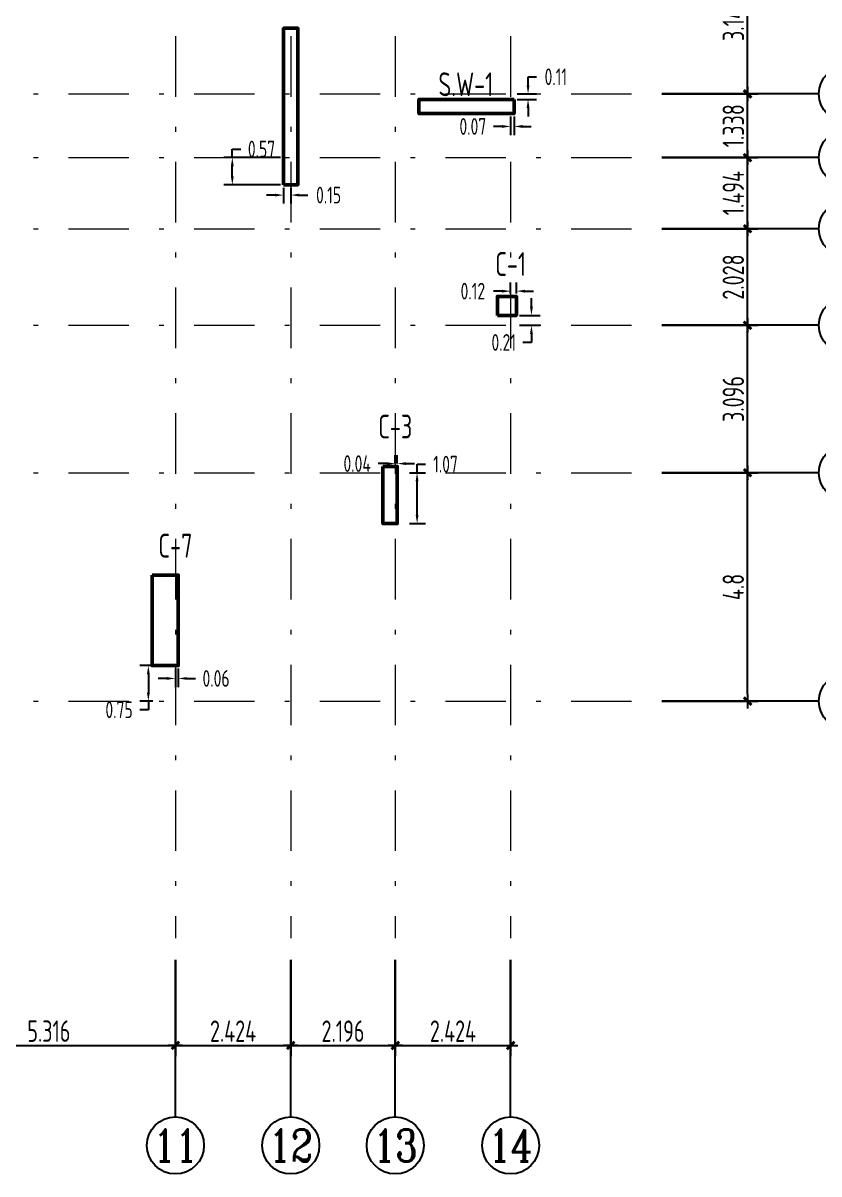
# Model space of a CAD drawing. Header units: metres. Extents: x 0 to 435, y 0 to 273.
# Drawn here: x 302.13 to 318.86, y 12.89 to 37.06 of the extents above; entities that cross this region are included whole.
import ezdxf
from ezdxf.enums import TextEntityAlignment as Align

# ---------------------------------------------------------------- set-up
doc = ezdxf.new("R2010")
doc.units = ezdxf.units.M
doc.header["$MEASUREMENT"] = 0
doc.linetypes.add('B4-PLANS$0$DASHDOT', pattern=[25.4, 12.7, -6.35, 0, -6.35])
doc.layers.get('0').update_dxf_attribs({"plot": 0})
for name, color, linetype in [('Columns', 2, 'Continuous'), ('S-Walls', 4, 'Continuous'), ('YQ_AXIS', 3, 'Continuous'), ('YQ_DIM', 3, 'Continuous')]:
    doc.layers.add(name, color=color, linetype=linetype)
doc.layers.add('Dote', color=1, linetype='B4-PLANS$0$DASHDOT', lineweight=15)
doc.styles.add('YQ_AXIS', font='COMPLEX.SHX', dxfattribs={"width": 0.8, "bigfont": 'GBCBIG.SHX'})
doc.styles.add('YQ_DIM', font='SUPEROS.SHX', dxfattribs={"width": 0.8, "bigfont": 'HZDX.SHX'})
doc.styles.add('YQ_TEXT', font='SUPEROS.SHX', dxfattribs={"width": 0.8, "bigfont": 'HZDX.SHX'})
doc.dimstyles.new('Col Coor', dxfattribs={"dimscale": 0, "dimtxt": 0.35, "dimasz": 0.18, "dimexe": 0.18, "dimexo": 0.0625, "dimgap": 0.09, "dimtad": 0, "dimtih": 1, "dimtoh": 1, "dimzin": 0, "dimdsep": 46, "dimtxsty": 'YQ_DIM', "dimcen": 0.09, "dimclrt": 256, "dimadec": 0, "dimazin": 0, "dimtfac": 1, "dimtofl": 0, "dimtmove": 0, "dimatfit": 3, "dimfxl": 1, "dimtolj": 1, "dimtzin": 0, "dimarcsym": 0})
doc.dimstyles.new('yqm0_150', dxfattribs={"dimscale": 0.15, "dimtxt": 3, "dimasz": 1, "dimexe": 1.5, "dimexo": 3, "dimgap": 0.5, "dimtad": 1, "dimdec": 3, "dimdsep": 46, "dimtxsty": 'YQ_DIM', "dimblk": 'YQTICK', "dimcen": 0, "dimclrd": 256, "dimclre": 256, "dimclrt": 7, "dimadec": 1, "dimazin": 2, "dimtfac": 1, "dimtdec": 4, "dimtix": 1, "dimtmove": 2, "dimatfit": 2, "dimfxl": 1, "dimtolj": 1, "dimtzin": 0, "dimarcsym": 0})

# ---------------------------------------------------------------- blocks, each defined once
blk = doc.blocks.new('YQTICK')
blk.add_line((-1, 0), (1, 0))
at = {"const_width": 0.4}
blk.add_lwpolyline([(0.53, 0.53), (-0.53, -0.53)], dxfattribs=at)
blk = doc.blocks.new('*D772')
at = {"layer": 'Defpoints', "color": 0, "transparency": 16777216}
for p in [(315.105, 27.616), (317.355, 27.616), (315.105, 22.816)]:
    blk.add_point(p, dxfattribs=at)
at = {"layer": 'YQ_DIM', "lineweight": -2, "transparency": 16777216}
for p, q in [((315.555, 27.616), (317.58, 27.616)), ((317.355, 22.966), (317.355, 27.466)), ((315.555, 22.816), (317.58, 22.816))]:
    blk.add_line(p, q, dxfattribs=at)
at = {"layer": 'YQ_DIM', "lineweight": -2, "transparency": 16777216, "xscale": 0.15, "yscale": 0.15, "zscale": 0.15}
for p, rotation in [((317.355, 27.616), 90), ((317.355, 22.816), 270)]:
    blk.add_blockref('YQTICK', p, dxfattribs=dict(at, rotation=rotation))
at = {"layer": 'YQ_DIM', "color": 7, "transparency": 16777216, "insert": (317.055, 25.216), "char_height": 0.45, "attachment_point": 5, "rotation": 90, "style": 'YQ_DIM'}
blk.add_mtext('\\A1;4.8', dxfattribs=at)
blk = doc.blocks.new('*D773')
at = {"layer": 'Defpoints', "color": 0, "transparency": 16777216}
for p in [(315.105, 30.712), (317.355, 30.712), (315.105, 27.616)]:
    blk.add_point(p, dxfattribs=at)
at = {"layer": 'YQ_DIM', "lineweight": -2, "transparency": 16777216}
for p, q in [((315.555, 30.712), (317.58, 30.712)), ((317.355, 27.766), (317.355, 30.562)), ((315.555, 27.616), (317.58, 27.616))]:
    blk.add_line(p, q, dxfattribs=at)
at = {"layer": 'YQ_DIM', "lineweight": -2, "transparency": 16777216, "xscale": 0.15, "yscale": 0.15, "zscale": 0.15}
for p, rotation in [((317.355, 30.712), 90), ((317.355, 27.616), 270)]:
    blk.add_blockref('YQTICK', p, dxfattribs=dict(at, rotation=rotation))
at = {"layer": 'YQ_DIM', "color": 7, "transparency": 16777216, "insert": (317.055, 29.164), "char_height": 0.45, "attachment_point": 5, "rotation": 90, "style": 'YQ_DIM'}
blk.add_mtext('\\A1;3.096', dxfattribs=at)
blk = doc.blocks.new('*D774')
at = {"layer": 'Defpoints', "color": 0, "transparency": 16777216}
for p in [(315.105, 32.74), (317.355, 32.74), (315.105, 30.712)]:
    blk.add_point(p, dxfattribs=at)
at = {"layer": 'YQ_DIM', "lineweight": -2, "transparency": 16777216}
for p, q in [((315.555, 32.74), (317.58, 32.74)), ((317.355, 30.862), (317.355, 32.59)), ((315.555, 30.712), (317.58, 30.712))]:
    blk.add_line(p, q, dxfattribs=at)
at = {"layer": 'YQ_DIM', "lineweight": -2, "transparency": 16777216, "xscale": 0.15, "yscale": 0.15, "zscale": 0.15}
for p, rotation in [((317.355, 32.74), 90), ((317.355, 30.712), 270)]:
    blk.add_blockref('YQTICK', p, dxfattribs=dict(at, rotation=rotation))
at = {"layer": 'YQ_DIM', "color": 7, "transparency": 16777216, "insert": (317.055, 31.726), "char_height": 0.45, "attachment_point": 5, "rotation": 90, "style": 'YQ_DIM'}
blk.add_mtext('\\A1;2.028', dxfattribs=at)
blk = doc.blocks.new('*D775')
at = {"layer": 'Defpoints', "color": 0, "transparency": 16777216}
for p in [(315.105, 34.234), (317.355, 34.234), (315.105, 32.74)]:
    blk.add_point(p, dxfattribs=at)
at = {"layer": 'YQ_DIM', "lineweight": -2, "transparency": 16777216}
for p, q in [((315.555, 34.234), (317.58, 34.234)), ((317.355, 32.89), (317.355, 34.084)), ((315.555, 32.74), (317.58, 32.74))]:
    blk.add_line(p, q, dxfattribs=at)
at = {"layer": 'YQ_DIM', "lineweight": -2, "transparency": 16777216, "xscale": 0.15, "yscale": 0.15, "zscale": 0.15}
for p, rotation in [((317.355, 34.234), 90), ((317.355, 32.74), 270)]:
    blk.add_blockref('YQTICK', p, dxfattribs=dict(at, rotation=rotation))
at = {"layer": 'YQ_DIM', "color": 7, "transparency": 16777216, "insert": (317.055, 33.487), "char_height": 0.45, "attachment_point": 5, "rotation": 90, "style": 'YQ_DIM'}
blk.add_mtext('\\A1;1.494', dxfattribs=at)
blk = doc.blocks.new('*D776')
at = {"layer": 'Defpoints', "color": 0, "transparency": 16777216}
for p in [(315.105, 35.572), (317.355, 35.572), (315.105, 34.234)]:
    blk.add_point(p, dxfattribs=at)
at = {"layer": 'YQ_DIM', "lineweight": -2, "transparency": 16777216}
for p, q in [((315.555, 35.572), (317.58, 35.572)), ((317.355, 34.384), (317.355, 35.422)), ((315.555, 34.234), (317.58, 34.234))]:
    blk.add_line(p, q, dxfattribs=at)
at = {"layer": 'YQ_DIM', "lineweight": -2, "transparency": 16777216, "xscale": 0.15, "yscale": 0.15, "zscale": 0.15}
for p, rotation in [((317.355, 35.572), 90), ((317.355, 34.234), 270)]:
    blk.add_blockref('YQTICK', p, dxfattribs=dict(at, rotation=rotation))
at = {"layer": 'YQ_DIM', "color": 7, "transparency": 16777216, "insert": (317.055, 34.903), "char_height": 0.45, "attachment_point": 5, "rotation": 90, "style": 'YQ_DIM'}
blk.add_mtext('\\A1;1.338', dxfattribs=at)
blk = doc.blocks.new('*D777')
at = {"layer": 'Defpoints', "color": 0, "transparency": 16777216}
for p in [(315.105, 38.716), (317.355, 38.716), (315.105, 35.572)]:
    blk.add_point(p, dxfattribs=at)
at = {"layer": 'YQ_DIM', "lineweight": -2, "transparency": 16777216}
for p, q in [((315.555, 38.716), (317.58, 38.716)), ((317.355, 35.722), (317.355, 38.566)), ((315.555, 35.572), (317.58, 35.572))]:
    blk.add_line(p, q, dxfattribs=at)
at = {"layer": 'YQ_DIM', "lineweight": -2, "transparency": 16777216, "xscale": 0.15, "yscale": 0.15, "zscale": 0.15}
for p, rotation in [((317.355, 38.716), 90), ((317.355, 35.572), 270)]:
    blk.add_blockref('YQTICK', p, dxfattribs=dict(at, rotation=rotation))
at = {"layer": 'YQ_DIM', "color": 7, "transparency": 16777216, "insert": (317.055, 37.144), "char_height": 0.45, "attachment_point": 5, "rotation": 90, "style": 'YQ_DIM'}
blk.add_mtext('\\A1;3.144', dxfattribs=at)
blk = doc.blocks.new('*D790')
at = {"layer": 'Defpoints', "color": 0, "transparency": 16777216}
for p in [(300.017, 17.836), (305.333, 17.836), (305.333, 15.586)]:
    blk.add_point(p, dxfattribs=at)
at = {"layer": 'YQ_DIM', "lineweight": -2, "transparency": 16777216}
for p, q in [((300.017, 17.386), (300.017, 15.361)), ((305.333, 17.386), (305.333, 15.361)), ((300.167, 15.586), (305.183, 15.586))]:
    blk.add_line(p, q, dxfattribs=at)
at = {"layer": 'YQ_DIM', "lineweight": -2, "transparency": 16777216, "xscale": 0.15, "yscale": 0.15, "zscale": 0.15, "rotation": 180}
blk.add_blockref('YQTICK', (300.017, 15.586), dxfattribs=at)
at = {"layer": 'YQ_DIM', "lineweight": -2, "transparency": 16777216, "xscale": 0.15, "yscale": 0.15, "zscale": 0.15}
blk.add_blockref('YQTICK', (305.333, 15.586), dxfattribs=at)
at = {"layer": 'YQ_DIM', "color": 7, "transparency": 16777216, "insert": (302.675, 15.886), "char_height": 0.45, "attachment_point": 5, "style": 'YQ_DIM'}
blk.add_mtext('\\A1;5.316', dxfattribs=at)
blk = doc.blocks.new('*D791')
at = {"layer": 'Defpoints', "color": 0, "transparency": 16777216}
for p in [(305.333, 17.836), (307.757, 17.836), (307.757, 15.586)]:
    blk.add_point(p, dxfattribs=at)
at = {"layer": 'YQ_DIM', "lineweight": -2, "transparency": 16777216}
for p, q in [((305.333, 17.386), (305.333, 15.361)), ((307.757, 17.386), (307.757, 15.361)), ((305.483, 15.586), (307.607, 15.586))]:
    blk.add_line(p, q, dxfattribs=at)
at = {"layer": 'YQ_DIM', "lineweight": -2, "transparency": 16777216, "xscale": 0.15, "yscale": 0.15, "zscale": 0.15, "rotation": 180}
blk.add_blockref('YQTICK', (305.333, 15.586), dxfattribs=at)
at = {"layer": 'YQ_DIM', "lineweight": -2, "transparency": 16777216, "xscale": 0.15, "yscale": 0.15, "zscale": 0.15}
blk.add_blockref('YQTICK', (307.757, 15.586), dxfattribs=at)
at = {"layer": 'YQ_DIM', "color": 7, "transparency": 16777216, "insert": (306.545, 15.886), "char_height": 0.45, "attachment_point": 5, "style": 'YQ_DIM'}
blk.add_mtext('\\A1;2.424', dxfattribs=at)
blk = doc.blocks.new('*D792')
at = {"layer": 'Defpoints', "color": 0, "transparency": 16777216}
for p in [(307.757, 17.836), (309.953, 17.836), (309.953, 15.586)]:
    blk.add_point(p, dxfattribs=at)
at = {"layer": 'YQ_DIM', "lineweight": -2, "transparency": 16777216}
for p, q in [((307.757, 17.386), (307.757, 15.361)), ((309.953, 17.386), (309.953, 15.361)), ((307.907, 15.586), (309.803, 15.586))]:
    blk.add_line(p, q, dxfattribs=at)
at = {"layer": 'YQ_DIM', "lineweight": -2, "transparency": 16777216, "xscale": 0.15, "yscale": 0.15, "zscale": 0.15, "rotation": 180}
blk.add_blockref('YQTICK', (307.757, 15.586), dxfattribs=at)
at = {"layer": 'YQ_DIM', "lineweight": -2, "transparency": 16777216, "xscale": 0.15, "yscale": 0.15, "zscale": 0.15}
blk.add_blockref('YQTICK', (309.953, 15.586), dxfattribs=at)
at = {"layer": 'YQ_DIM', "color": 7, "transparency": 16777216, "insert": (308.855, 15.886), "char_height": 0.45, "attachment_point": 5, "style": 'YQ_DIM'}
blk.add_mtext('\\A1;2.196', dxfattribs=at)
blk = doc.blocks.new('*D793')
at = {"layer": 'Defpoints', "color": 0, "transparency": 16777216}
for p in [(309.953, 17.836), (312.377, 17.836), (312.377, 15.586)]:
    blk.add_point(p, dxfattribs=at)
at = {"layer": 'YQ_DIM', "lineweight": -2, "transparency": 16777216}
for p, q in [((309.953, 17.386), (309.953, 15.361)), ((312.377, 17.386), (312.377, 15.361)), ((310.103, 15.586), (312.227, 15.586))]:
    blk.add_line(p, q, dxfattribs=at)
at = {"layer": 'YQ_DIM', "lineweight": -2, "transparency": 16777216, "xscale": 0.15, "yscale": 0.15, "zscale": 0.15, "rotation": 180}
blk.add_blockref('YQTICK', (309.953, 15.586), dxfattribs=at)
at = {"layer": 'YQ_DIM', "lineweight": -2, "transparency": 16777216, "xscale": 0.15, "yscale": 0.15, "zscale": 0.15}
blk.add_blockref('YQTICK', (312.377, 15.586), dxfattribs=at)
at = {"layer": 'YQ_DIM', "color": 7, "transparency": 16777216, "insert": (311.165, 15.886), "char_height": 0.45, "attachment_point": 5, "style": 'YQ_DIM'}
blk.add_mtext('\\A1;2.424', dxfattribs=at)
blk = doc.blocks.new('*D1235')
at = {"layer": 'Columns', "color": 0, "lineweight": -2, "transparency": 16777216}
for p, q in [((304.858, 23.564), (304.585, 23.564)), ((304.765, 23.384), (304.765, 22.996)), ((304.858, 22.816), (304.585, 22.816)), ((304.765, 22.816), (304.765, 22.636)), ((304.765, 22.636), (304.585, 22.636))]:
    blk.add_line(p, q, dxfattribs=at)
at = {"layer": 'Columns', "color": 0, "transparency": 16777216}
for points in [[(304.735, 23.384), (304.795, 23.384), (304.765, 23.564)], [(304.735, 22.996), (304.795, 22.996), (304.765, 22.816)]]:
    blk.add_solid(points, dxfattribs=at)
at = {"layer": 'Defpoints', "color": 0, "transparency": 16777216}
for p in [(304.92, 23.564), (304.765, 22.816), (304.92, 22.816)]:
    blk.add_point(p, dxfattribs=at)
at = {"layer": 'Columns', "transparency": 16777216, "insert": (304.15, 22.636), "char_height": 0.35, "attachment_point": 5, "style": 'YQ_DIM'}
blk.add_mtext('\\A1;0.75', dxfattribs=at)
blk = doc.blocks.new('*D1228')
at = {"layer": 'Columns', "color": 0, "lineweight": -2, "transparency": 16777216}
for p, q in [((309.773, 27.807), (309.593, 27.807)), ((309.953, 27.811), (309.953, 27.987)), ((309.995, 27.811), (309.995, 27.987)), ((310.175, 27.807), (310.355, 27.807))]:
    blk.add_line(p, q, dxfattribs=at)
at = {"layer": 'Columns', "color": 0, "transparency": 16777216}
for points in [[(309.773, 27.837), (309.773, 27.777), (309.953, 27.807)], [(310.175, 27.837), (310.175, 27.777), (309.995, 27.807)]]:
    blk.add_solid(points, dxfattribs=at)
at = {"layer": 'Defpoints', "color": 0, "transparency": 16777216}
for p in [(309.953, 27.807), (309.953, 27.748), (309.995, 27.748)]:
    blk.add_point(p, dxfattribs=at)
at = {"layer": 'Columns', "transparency": 16777216, "insert": (309.153, 27.807), "char_height": 0.35, "attachment_point": 5, "style": 'YQ_DIM'}
blk.add_mtext('\\A1;0.04', dxfattribs=at)
blk = doc.blocks.new('*D1229')
at = {"layer": 'Columns', "color": 0, "lineweight": -2, "transparency": 16777216}
for p, q in [((310.251, 27.616), (310.591, 27.616)), ((310.411, 27.616), (310.411, 27.796)), ((310.411, 27.796), (310.591, 27.796)), ((310.411, 26.728), (310.411, 27.436)), ((310.251, 26.548), (310.591, 26.548))]:
    blk.add_line(p, q, dxfattribs=at)
at = {"layer": 'Columns', "color": 0, "transparency": 16777216}
for points in [[(310.381, 27.436), (310.441, 27.436), (310.411, 27.616)], [(310.381, 26.728), (310.441, 26.728), (310.411, 26.548)]]:
    blk.add_solid(points, dxfattribs=at)
at = {"layer": 'Defpoints', "color": 0, "transparency": 16777216}
for p in [(310.189, 27.616), (310.411, 27.616), (310.189, 26.548)]:
    blk.add_point(p, dxfattribs=at)
at = {"layer": 'Columns', "transparency": 16777216, "insert": (311.009, 27.796), "char_height": 0.35, "attachment_point": 5, "style": 'YQ_DIM'}
blk.add_mtext('\\A1;1.07', dxfattribs=at)
blk = doc.blocks.new('*D1236')
at = {"layer": 'Columns', "color": 0, "lineweight": -2, "transparency": 16777216}
for p, q in [((312.814, 31.1), (312.814, 31.28)), ((312.562, 30.92), (312.994, 30.92)), ((312.562, 30.712), (312.994, 30.712)), ((312.814, 30.532), (312.814, 30.352)), ((312.814, 30.352), (312.634, 30.352))]:
    blk.add_line(p, q, dxfattribs=at)
at = {"layer": 'Columns', "color": 0, "transparency": 16777216}
for points in [[(312.784, 31.1), (312.844, 31.1), (312.814, 30.92)], [(312.784, 30.532), (312.844, 30.532), (312.814, 30.712)]]:
    blk.add_solid(points, dxfattribs=at)
at = {"layer": 'Defpoints', "color": 0, "transparency": 16777216}
for p in [(312.499, 30.92), (312.499, 30.712), (312.814, 30.712)]:
    blk.add_point(p, dxfattribs=at)
at = {"layer": 'Columns', "transparency": 16777216, "insert": (312.232, 30.352), "char_height": 0.35, "attachment_point": 5, "style": 'YQ_DIM'}
blk.add_mtext('\\A1;0.21', dxfattribs=at)
blk = doc.blocks.new('*D1237')
at = {"layer": 'Columns', "color": 0, "lineweight": -2, "transparency": 16777216}
for p, q in [((312.197, 31.429), (312.017, 31.429)), ((312.377, 31.383), (312.377, 31.609)), ((312.499, 31.383), (312.499, 31.609)), ((312.679, 31.429), (312.859, 31.429))]:
    blk.add_line(p, q, dxfattribs=at)
at = {"layer": 'Columns', "color": 0, "transparency": 16777216}
for points in [[(312.197, 31.459), (312.197, 31.399), (312.377, 31.429)], [(312.679, 31.459), (312.679, 31.399), (312.499, 31.429)]]:
    blk.add_solid(points, dxfattribs=at)
at = {"layer": 'Defpoints', "color": 0, "transparency": 16777216}
for p in [(312.377, 31.429), (312.377, 31.32), (312.499, 31.32)]:
    blk.add_point(p, dxfattribs=at)
at = {"layer": 'Columns', "transparency": 16777216, "insert": (311.583, 31.429), "char_height": 0.35, "attachment_point": 5, "style": 'YQ_DIM'}
blk.add_mtext('\\A1;0.12', dxfattribs=at)
blk = doc.blocks.new('*D1238')
at = {"layer": 'Columns', "color": 0, "lineweight": -2, "transparency": 16777216}
for p, q in [((312.743, 35.752), (312.743, 35.932)), ((312.743, 35.932), (312.923, 35.932)), ((312.512, 35.572), (312.923, 35.572)), ((312.512, 35.458), (312.923, 35.458)), ((312.743, 35.278), (312.743, 35.098))]:
    blk.add_line(p, q, dxfattribs=at)
at = {"layer": 'Columns', "color": 0, "transparency": 16777216}
for points in [[(312.713, 35.752), (312.773, 35.752), (312.743, 35.572)], [(312.713, 35.278), (312.773, 35.278), (312.743, 35.458)]]:
    blk.add_solid(points, dxfattribs=at)
at = {"layer": 'Defpoints', "color": 0, "transparency": 16777216}
for p in [(312.449, 35.572), (312.743, 35.572), (312.449, 35.458)]:
    blk.add_point(p, dxfattribs=at)
at = {"layer": 'Columns', "transparency": 16777216, "insert": (313.326, 35.932), "char_height": 0.35, "attachment_point": 5, "style": 'YQ_DIM'}
blk.add_mtext('\\A1;0.11', dxfattribs=at)
blk = doc.blocks.new('*D1246')
at = {"layer": 'Columns', "color": 0, "lineweight": -2, "transparency": 16777216}
for p, q in [((305.333, 23.502), (305.333, 23.114)), ((305.393, 23.502), (305.393, 23.114)), ((305.153, 23.294), (304.973, 23.294)), ((305.573, 23.294), (305.753, 23.294))]:
    blk.add_line(p, q, dxfattribs=at)
at = {"layer": 'Columns', "color": 0, "transparency": 16777216}
for points in [[(305.153, 23.324), (305.153, 23.264), (305.333, 23.294)], [(305.573, 23.324), (305.573, 23.264), (305.393, 23.294)]]:
    blk.add_solid(points, dxfattribs=at)
at = {"layer": 'Defpoints', "color": 0, "transparency": 16777216}
for p in [(305.333, 23.564), (305.393, 23.564), (305.333, 23.294)]:
    blk.add_point(p, dxfattribs=at)
at = {"layer": 'Columns', "transparency": 16777216, "insert": (306.188, 23.294), "char_height": 0.35, "attachment_point": 5, "style": 'YQ_DIM'}
blk.add_mtext('\\A1;0.06', dxfattribs=at)
blk = doc.blocks.new('*D1266')
at = {"layer": 'Columns', "color": 0, "lineweight": -2, "transparency": 16777216}
for p, q in [((312.377, 35.096), (312.377, 34.709)), ((312.449, 35.096), (312.449, 34.709)), ((312.197, 34.889), (312.017, 34.889)), ((312.629, 34.889), (312.809, 34.889))]:
    blk.add_line(p, q, dxfattribs=at)
at = {"layer": 'Columns', "color": 0, "transparency": 16777216}
for points in [[(312.197, 34.919), (312.197, 34.859), (312.377, 34.889)], [(312.629, 34.919), (312.629, 34.859), (312.449, 34.889)]]:
    blk.add_solid(points, dxfattribs=at)
at = {"layer": 'Defpoints', "color": 0, "transparency": 16777216}
for p in [(312.377, 35.158), (312.449, 35.158), (312.377, 34.889)]:
    blk.add_point(p, dxfattribs=at)
at = {"layer": 'Columns', "transparency": 16777216, "insert": (311.583, 34.889), "char_height": 0.35, "attachment_point": 5, "style": 'YQ_DIM'}
blk.add_mtext('\\A1;0.07', dxfattribs=at)
blk = doc.blocks.new('*D1275')
at = {"layer": 'Columns', "color": 0, "lineweight": -2, "transparency": 16777216}
for p, q in [((307.427, 33.447), (307.247, 33.447)), ((307.607, 33.602), (307.607, 33.267)), ((307.757, 33.602), (307.757, 33.267)), ((307.937, 33.447), (308.117, 33.447))]:
    blk.add_line(p, q, dxfattribs=at)
at = {"layer": 'Columns', "color": 0, "transparency": 16777216}
for points in [[(307.427, 33.477), (307.427, 33.417), (307.607, 33.447)], [(307.937, 33.477), (307.937, 33.417), (307.757, 33.447)]]:
    blk.add_solid(points, dxfattribs=at)
at = {"layer": 'Defpoints', "color": 0, "transparency": 16777216}
for p in [(307.607, 33.664), (307.757, 33.664), (307.757, 33.447)]:
    blk.add_point(p, dxfattribs=at)
at = {"layer": 'Columns', "transparency": 16777216, "insert": (308.552, 33.447), "char_height": 0.35, "attachment_point": 5, "style": 'YQ_DIM'}
blk.add_mtext('\\A1;0.15', dxfattribs=at)
blk = doc.blocks.new('*D1276')
at = {"layer": 'Columns', "color": 0, "lineweight": -2, "transparency": 16777216}
for p, q in [((306.529, 34.234), (306.529, 34.414)), ((306.529, 34.414), (306.709, 34.414)), ((307.545, 34.234), (306.349, 34.234)), ((306.529, 33.844), (306.529, 34.054)), ((307.545, 33.664), (306.349, 33.664))]:
    blk.add_line(p, q, dxfattribs=at)
at = {"layer": 'Columns', "color": 0, "transparency": 16777216}
for points in [[(306.499, 34.054), (306.559, 34.054), (306.529, 34.234)], [(306.499, 33.844), (306.559, 33.844), (306.529, 33.664)]]:
    blk.add_solid(points, dxfattribs=at)
at = {"layer": 'Defpoints', "color": 0, "transparency": 16777216}
for p in [(306.529, 34.234), (307.607, 34.234), (307.607, 33.664)]:
    blk.add_point(p, dxfattribs=at)
at = {"layer": 'Columns', "transparency": 16777216, "insert": (307.143, 34.414), "char_height": 0.35, "attachment_point": 5, "style": 'YQ_DIM'}
blk.add_mtext('\\A1;0.57', dxfattribs=at)

msp = doc.modelspace()

# ---------------------------------------------------------------- linework, layer by layer
at = {"layer": 'Columns', "lineweight": 50}
for points in [[(312.0992, 30.9201), (312.0992, 31.3201), (312.4992, 31.3201), (312.4992, 30.9201)], [(309.6952, 27.7481), (309.9952, 27.7481), (309.9952, 26.5481), (309.6952, 26.5481)], [(304.8432, 25.4641), (304.8432, 23.5641), (305.3932, 23.5641), (305.3932, 25.4641)]]:
    msp.add_lwpolyline(points, close=True, dxfattribs=at)
at = {"layer": 'Dote', "ltscale": 0.1}
for p, q in [((305.3332, 49.9834), (305.3332, 17.8357)), ((307.7572, 49.9834), (307.7572, 17.8357)), ((309.9532, 49.9834), (309.9532, 17.8357)), ((312.3772, 49.9834), (312.3772, 17.8357)), ((258.2056, 35.5721), (315.1054, 35.5721)), ((258.2056, 34.2341), (315.1054, 34.2341)), ((258.2056, 32.7401), (315.1054, 32.7401)), ((258.2056, 30.7121), (315.1054, 30.7121)), ((258.2056, 27.6161), (315.1054, 27.6161)), ((258.2056, 22.8161), (315.1054, 22.8161))]:
    msp.add_line(p, q, dxfattribs=at)
at = {"layer": 'S-Walls', "lineweight": 50}
msp.add_lwpolyline([(307.6072, 33.6641), (307.9072, 33.6641), (307.9072, 36.9521), (307.6072, 36.9521), (307.6072, 36.6521), (307.6072, 36.6521), (307.6072, 33.9641), (307.6072, 33.9641)], close=True, dxfattribs=at)
at = {"layer": 'S-Walls', "lineweight": 50, "elevation": 0}
msp.add_lwpolyline([(312.4492, 35.4581), (310.4492, 35.4581), (310.4492, 35.1581), (312.4492, 35.1581)], close=True, dxfattribs=at)
at = {"layer": 'YQ_AXIS'}
for p, q in [((318.8554, 35.5721), (315.5554, 35.5721)), ((318.8554, 34.2341), (315.5554, 34.2341)), ((318.8554, 32.7401), (315.5554, 32.7401)), ((318.8554, 30.7121), (315.5554, 30.7121)), ((318.8554, 27.6161), (315.5554, 27.6161)), ((318.8554, 22.8161), (315.5554, 22.8161)), ((305.3332, 14.0857), (305.3332, 17.3857)), ((307.7572, 14.0857), (307.7572, 17.3857)), ((309.9532, 14.0857), (309.9532, 17.3857)), ((312.3772, 14.0857), (312.3772, 17.3857))]:
    msp.add_line(p, q, dxfattribs=at)
for centre in [(319.4554, 35.5721), (319.4554, 34.2341), (319.4554, 32.7401), (319.4554, 30.7121), (319.4554, 27.6161), (319.4554, 22.8161), (305.3332, 13.4857), (307.7572, 13.4857), (309.9532, 13.4857), (312.3772, 13.4857)]:
    msp.add_circle(centre, 0.6, dxfattribs=at)

# ---------------------------------------------------------------- texts
at = {"layer": 'YQ_AXIS', "color": 7, "style": 'YQ_AXIS', "width": 0.8}
for s, p in [('11', (305.3332, 13.4857)), ('12', (307.7572, 13.4857)), ('13', (309.9532, 13.4857)), ('14', (312.3772, 13.4857))]:
    msp.add_text(s, height=0.675, dxfattribs=at).set_placement(p, align=Align.MIDDLE)
at = {"layer": 'YQ_DIM', "style": 'YQ_TEXT', "width": 0.8}
for s, p in [('S.W-1', (311.4364, 35.774)), ('C-1', (312.3772, 31.9994)), ('C-3', (309.9532, 28.5858)), ('C-7', (305.3332, 26.0832))]:
    msp.add_text(s, height=0.5, dxfattribs=at).set_placement(p, align=Align.MIDDLE)

# ---------------------------------------------------------------- dimensions: what is measured, and where the dimension line sits
at = {"layer": 'Columns'}
for base, p1, p2, picture, middle in [((312.7434, 35.5721), (312.4492, 35.4581), (312.4492, 35.5721), '*D1238', (313.3258, 35.9321)), ((312.8143, 30.7121), (312.4992, 30.9201), (312.4992, 30.7121), '*D1236', (312.232, 30.3521)), ((310.4108, 27.6161), (310.1885, 26.5481), (310.1885, 27.6161), '*D1229', (311.0093, 27.7961)), ((304.7649, 22.8161), (304.9202, 23.5641), (304.9202, 22.8161), '*D1235', (304.1503, 22.6361))]:
    dim = msp.add_linear_dim(base=base, p1=p1, p2=p2, angle=90, dimstyle='Col Coor', override={"dimscale": 1}, dxfattribs=at)
    dim.commit()
    dim.dimension.update_dxf_attribs({"geometry": picture, "text_midpoint": middle})
for base, p1, p2, picture, middle in [((312.3772, 34.8892), (312.4492, 35.1581), (312.3772, 35.1581), '*D1266', (311.5826, 34.8892)), ((307.7572, 33.4472), (307.6072, 33.6641), (307.7572, 33.6641), '*D1275', (308.5518, 33.4472)), ((312.3772, 31.4292), (312.4992, 31.3201), (312.3772, 31.3201), '*D1237', (311.5826, 31.4292)), ((309.9532, 27.8075), (309.9952, 27.7481), (309.9532, 27.7481), '*D1228', (309.1532, 27.8075))]:
    dim = msp.add_linear_dim(base=base, p1=p1, p2=p2, dimstyle='Col Coor', override={"dimscale": 1}, dxfattribs=at)
    dim.commit()
    dim.dimension.update_dxf_attribs({"geometry": picture, "text_midpoint": middle})
dim = msp.add_linear_dim(base=(306.5287, 34.2341), p1=(307.6072, 33.6641), p2=(307.6072, 34.2341), angle=90, dimstyle='Col Coor', override={"dimscale": 1}, dxfattribs=at)
dim.commit()
dim.dimension.update_dxf_attribs({"geometry": '*D1276', "text_midpoint": (307.1434, 34.4141), "dimtype": 160})
dim = msp.add_linear_dim(base=(305.3332, 23.2936), p1=(305.3932, 23.5641), p2=(305.3332, 23.5641), dimstyle='Col Coor', override={"dimscale": 1}, dxfattribs=at)
dim.commit()
dim.dimension.update_dxf_attribs({"geometry": '*D1246', "text_midpoint": (306.1878, 23.2936), "dimtype": 160})
at = {"layer": 'YQ_DIM'}
for base, p1, p2, picture, middle in [((317.3554, 38.7161), (315.1054, 35.5721), (315.1054, 38.7161), '*D777', (317.0554, 37.1441)), ((317.3554, 35.5721), (315.1054, 34.2341), (315.1054, 35.5721), '*D776', (317.0554, 34.9031)), ((317.3554, 34.2341), (315.1054, 32.7401), (315.1054, 34.2341), '*D775', (317.0554, 33.4871)), ((317.3554, 32.7401), (315.1054, 30.7121), (315.1054, 32.7401), '*D774', (317.0554, 31.7261)), ((317.3554, 30.7121), (315.1054, 27.6161), (315.1054, 30.7121), '*D773', (317.0554, 29.1641)), ((317.3554, 27.6161), (315.1054, 22.8161), (315.1054, 27.6161), '*D772', (317.0554, 25.2161))]:
    dim = msp.add_linear_dim(base=base, p1=p1, p2=p2, angle=90, dimstyle='yqm0_150', dxfattribs=at)
    dim.commit()
    dim.dimension.update_dxf_attribs({"geometry": picture, "text_midpoint": middle})
for base, p1, p2, picture, middle in [((305.3332, 15.5857), (300.0172, 17.8357), (305.3332, 17.8357), '*D790', (302.6752, 15.8857)), ((307.7572, 15.5857), (305.3332, 17.8357), (307.7572, 17.8357), '*D791', (306.5452, 15.8857)), ((309.9532, 15.5857), (307.7572, 17.8357), (309.9532, 17.8357), '*D792', (308.8552, 15.8857)), ((312.3772, 15.5857), (309.9532, 17.8357), (312.3772, 17.8357), '*D793', (311.1652, 15.8857))]:
    dim = msp.add_linear_dim(base=base, p1=p1, p2=p2, dimstyle='yqm0_150', dxfattribs=at)
    dim.commit()
    dim.dimension.update_dxf_attribs({"geometry": picture, "text_midpoint": middle})

doc.saveas('drawing.dxf')
